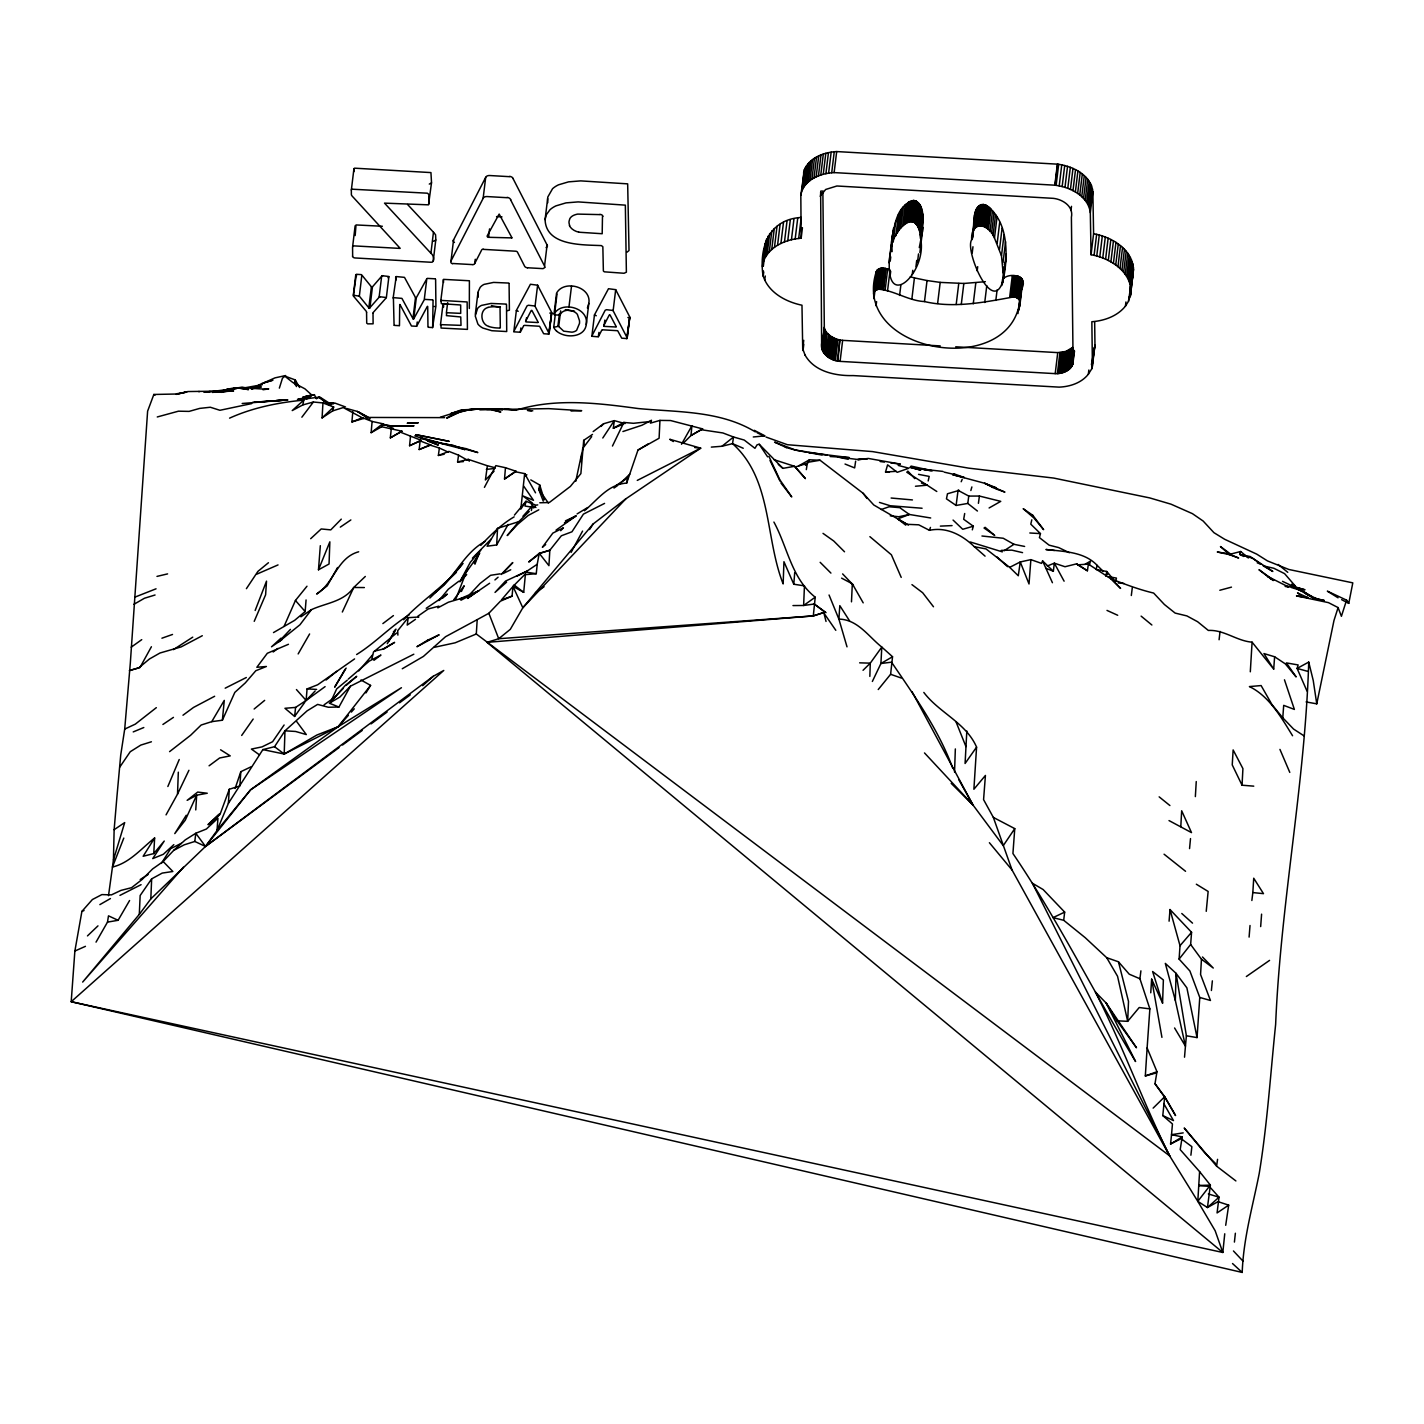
<?xml version="1.0" encoding="UTF-8"?>
<svg xmlns="http://www.w3.org/2000/svg" width="1424" height="1424" viewBox="0 0 1424 1424"><rect width="100%" height="100%" fill="white"/><g stroke="black" fill="none" stroke-linecap="round" stroke-linejoin="round"><path stroke-width="1.5" d="M971.666 239.766C964.333 250.482 994.023 319.261 1003.617 278.089C1008.245 254.255 1008.388 219.367 985.052 204.825C968.729 202.208 976.152 234.497 971.666 239.766C970.527 219.883 989.609 223.55 994.468 238.022L997.031 217M1133.522 269.385L1130.407 295.925L1133.522 269.385C1132.4 249.147 1111.628 236.989 1093.596 233.714L1092.867 191.653C1090.802 174.814 1072.557 166.003 1057.373 164.152L836.689 151.567C824.14 152.279 809.936 157.352 804.435 169.598M108.509 895.66L113.439 859.918L114.134 829.694L116.946 796.532L120.72 755.076L124.707 729.088L130.332 662.943L147.615 411.162L153.845 394.466L175.116 394.039L186.793 392.027L176.202 394.359L187.861 391.547L233.625 390.941L212.372 392.365L224.066 391.155L215.558 392.294M399.717 304.576L399.468 325.651M441.209 324.654L461.02 325.366L460.753 316.965L446.406 315.63L446.762 312.728L460.7 313.369L460.664 304.985L441.351 303.668L440.959 300.393L467.143 301.959L467.428 329.389L441.066 328.054L440.924 324.654M443.612 307.032L443.469 303.632M920.634 238.751C927.683 272.073 883.877 314.579 889.769 255.875C893.685 239.018 891.709 206.106 913.923 200.517C929.498 205.786 917.501 227.217 920.634 238.751L923.197 217.73L922.378 211.304M919.281 247.598L922.432 231.525L923.197 217.73M1175.334 1000.396L1176.064 973.34L1165.313 963.389L1175.334 1000.396L1185.444 1046.142L1184.519 1057.195M869.85 676.4L870.278 663.157L881.794 647.083C868.498 636.528 857.604 619.351 838.896 619.12L829.053 595.001M183.411 867.216L82.663 982.079L139.303 914.386L150.819 898.882L205.501 846.461L217.018 830.512L228.392 803.35L262.87 749.611L284.195 754.026L284.978 730.815L307.086 710.861L317.641 704.399L328.303 707.247L338.948 707.034L350.393 686.226L413.814 654.221M545.089 219.599C545.926 246.227 583.021 244.697 601.373 245.604L602.85 246.708L603.367 270.88A2.385 1.638 6.9 0 0 604.506 271.842L624.068 273.266L626.382 272.18L625.35 205.145L578.144 201.905L565.987 202.884L555.983 205.857A29.228 20.221 6.9 0 0 550.002 209.72L546.229 214.882L545.089 219.599L547.848 196.921L552.565 188.698A29.228 20.221 6.9 0 1 558.546 184.817L568.532 181.863L580.707 180.884L627.664 183.856L629.016 250.517L626.969 252.226M547.635 198.577L547.759 202.742M954.543 772.111L955.344 748.935M1162.571 1003.137L1163.372 979.979L1152.621 971.524L1162.571 1003.137L1151.642 979.16L1150.752 992.795M166.056 814.866L177.519 794.129L178.32 772.182M150.819 898.882L151.656 878.875L162.211 873.09L172.838 871.488L163.155 861.52L152.599 868.943L142.097 879.498L131.56 887.686L120.969 890.392L111.446 894.877L101.887 894.592L92.382 899.541L81.898 911.396L74.867 951.036L71.2 1001.713L1242.209 1272.433C1243.401 1238.506 1252.746 1206.288 1259.225 1173.465C1267.307 1124.123 1270.457 1074.141 1275.637 1024.443C1280.639 902.887 1305.078 783.716 1308.727 662.089L1297.104 668.426L1306.947 690.978M353.882 169.136L353.9 171.681M592.491 434.427L583.698 440.336L580.885 473.605L570.401 486.403L549.326 502.512L539.767 502.779M139.303 914.386L140.157 895.518L151.656 878.875M382.362 226.256L356.018 224.939L355.217 235.102A2.545 1.762 6.9 0 0 355.163 235.565M1003.617 278.089L1001.481 255.768L994.468 238.022M683.467 443.078L690.978 435.513L702.602 428.891L670.597 420.543L659.953 420.4L659.098 438.236L637.97 450.073L626.667 483.092C608.262 484.249 597.457 499.931 584.463 510.753M851.481 601.836L852.317 583.804L841.62 578.144M537.222 564.26L536.261 573.694L524.566 574.726L512.996 586.421L512.053 596.14L501.462 599.896L512.996 586.421L523.712 592.348L525.598 572.074L537.222 564.26L539.233 553.331L549.824 550.251L561.359 535.78L571.95 531.793L583.431 514.117L604.577 503.402M966.825 731.046L965.08 763.495L976.579 747.119C966.059 722.787 939.288 712.89 923.82 692.438M511.839 237.897L488.539 237.31A2.314 1.602 6.9 0 1 487.951 237.238L487.204 236.58A4.539 3.133 6.9 0 1 487.293 235.672L499.165 214.063L511.572 237.06A4.913 3.4 6.9 0 1 511.875 237.897M497.546 528.357L487.115 546.211L496.673 544.947L497.546 528.357L518.728 521.682L529.247 511.465M1242.048 785.211L1242.921 768.622L1233.131 749.932L1232.241 764.902L1242.048 785.211L1253.761 786.155M1250.308 671.808L1252.088 642.171C1236.673 640.96 1224.035 629.586 1208.335 630.44L1197.602 621.718L1186.886 615.916L1175.138 613.085L1164.405 604.506L1153.636 593.06C1138.773 589.536 1125.12 584.285 1110.916 578.803L1088.381 564.118L1077.754 564.83L1076.669 563.833L1065.01 566.734L1054.33 563.174L1047.263 566.004M1180.799 826.721L1181.671 810.772L1191.496 832.613L1169.015 820.58M163.155 861.52L173.657 850.413L184.212 844.824L194.821 841.459L205.501 846.461L433.216 676.311L443.772 670.455L71.2 1001.713L1222.824 1252.479L1215.153 1230.728L1197.798 1201.34L1199.595 1171.596L1180.193 1149.613L1182.187 1136.904L1171.525 1134.679L1172.45 1123.963L1162.785 1115.579L1164.707 1096.729L1154.989 1083.717L1156.982 1071.72L1147.121 1047.975L1149.862 1008.886L1139.93 978.751L1140.909 970.848M154.629 837.988L143.148 856.269L153.756 853.581L154.629 837.988C141.296 848.544 129.673 862.944 112.443 867.038L123.799 838.077M1190.642 944.486L1201.447 959.206L1200.574 974.514L1210.453 1000.485L1199.773 997.459L1189.894 970.99L1179.108 959.1L1180.015 945.696L1170.012 909.544L1191.568 932.293L1190.642 944.486L1179.108 959.1M352.832 411.732L351.888 421.913L363.547 418.496L343.22 407.567L332.629 410.913L322.073 417.908L322.963 402.939L313.387 402.013L302.796 404.932L292.223 410.575L303.81 400.108C278.481 402.476 252.653 407.673 229.584 418.14M1195.359 796.603L1196.249 781.562M195.764 809.936L196.654 795.197L207.263 793.239L197.687 792.082L187.149 800.341L196.654 795.197L185.245 820.206L174.778 833.61L186.259 815.24M1147.121 1047.975L1145.323 1075.939L1155.932 1073.037M506.25 304.095L490.995 303.437L481.543 305.395A14.667 10.146 6.9 0 0 477.556 308.456L475.242 315.968L477.877 324.013A15.468 10.698 6.9 0 0 482.967 328.09L491.85 330.724L506.713 331.543L506.517 304.558M1225.708 1225.299L1228.681 1205.131L1218.001 1201.66L1207.445 1207.552L1197.798 1201.34L1169.638 1155.843L476.31 633.983L477.2 619.636L488.841 613.281L500.394 601.213L512.053 596.14M1252.835 892.581L1253.725 878.216L1263.48 893.649L1252.835 892.581L1251.856 900.502M228.392 803.35L229.3 789.27L239.891 785.888L240.798 771.701L251.372 766.664M873.553 294.252C873.268 291.333 876.169 289.588 878.697 289.214C894.379 290.532 908.423 300.784 924.496 301.568C954.436 308.545 984.803 302.102 1014.03 296.868C1016.433 297.153 1018.765 298.577 1019.887 300.749C1010.31 379.763 850.342 353.223 876.258 271.753C878.59 266.466 886.013 267.943 890.071 270.097L887.508 291.119M1210.382 1185.124L1207.445 1207.552L1219.033 1197.192L1209.332 1186.423L1198.688 1185.48L1210.382 1185.124L1199.595 1171.596M320.329 545.677L318.478 569.796L329.051 564.011L329.852 541.832L318.478 569.796M394.074 325.348L393.398 297.634L401.924 298.381L413.174 319.029M393.131 298.097L396.228 276.559L404.487 277.36L415.737 298.008M1197.05 1037.58L1186.886 987.864L1176.064 973.34L1186.388 1035.8L1197.05 1037.58L1199.773 997.459M520.81 509.151L524.655 473.622L515.079 471.682L504.523 478.98L505.467 467.713L495.872 465.63L484.427 487.364M1273.697 669.12L1274.622 656.767L1263.942 653.563L1273.697 669.12L1252.088 642.171M1260.667 926.579L1261.593 914.155M1304.277 736.03L1293.562 729.052L1282.775 717.821L1283.7 705.361L1294.38 709.419L1284.466 679.8M440.799 300.749L443.505 279.371L469.404 280.759L469.333 308.492M878.234 689.536L890.605 674.3L892.545 656.731L881.794 647.083L880.922 663.513L872.36 681.455M1064.102 581.188L1054.33 563.174L1053.351 571.255L1042.582 560.914L1041.549 563.388L1030.869 559.632L1029.018 583.982L1020.26 561.946L1009.687 567.357L986.049 548.934L974.319 546.691C962.179 535.05 946.693 526.649 929.427 530.315L918.729 524.815L906.999 524.317L873.784 504.986L863.015 493.202L820.064 460.255L809.419 459.81L798.864 465.755M1224.747 1233.789L1222.824 1252.479L487.044 642.349L813.3 615.916L815.222 597.208C791.459 578.358 787.668 547.35 773.908 522.056M1169.086 921.186L1170.012 909.544M273.497 632.576L294.608 620.366L305.145 611.555L306.071 599.949M354.576 658.92L317.659 684.784L307.068 688.913L306.142 700.448L295.587 707.408L284.96 708.298L294.626 716.432L304.861 702.228M792.972 605.574L803.617 605.485L804.453 585.851L793.791 584.232L794.717 572.662M1003.991 277.965C1011.912 272.251 1028.751 276.363 1021.613 289.001M1249.097 937.099L1250.023 925.511M352.493 256.124A2.545 1.762 6.9 0 0 355.217 257.975L430.493 262.23C435.103 263.387 434.106 255.199 430.92 253.258L384.516 203.134L428.517 204.842L431.525 182.699L430.938 172.589L354.54 168.174A2.154 1.495 6.9 0 0 353.9 169.136M391.297 428.677L390.336 437.844L401.96 431.205L381.703 426.737L371.148 432.665L372.091 421.451L362.479 417.748L351.888 421.913M993.347 817.412L1014.76 828.626L1012.927 853.528C1058.174 920.135 1093.846 992.724 1135.587 1061.521L1106.181 1003.066L1095.412 992.047C1122.806 1045.536 1142.813 1102.14 1169.638 1155.843L1012.055 870.011L993.347 817.412L983.575 799.629L985.426 775.439L973.891 789.252L976.579 747.119M428.944 203.935L428.838 194.465L427.414 193.201L351.977 189.196A2.154 1.495 6.9 0 0 351.336 190.157L351.372 194.127A5.02 3.471 6.9 0 0 351.764 195.604L352.031 195.925A20.114 13.902 6.9 0 0 353.277 197.295L400.162 248.328A3.079 2.118 6.9 0 1 399.165 248.363L353.882 245.889L352.565 246.939L352.654 256.124M400.909 432.362L421.201 440.336L420.133 440.906L419.172 449.539L429.745 444.982L439.357 448.026L438.378 455.466L448.952 451.408L458.564 455.164L457.585 461.999L468.176 459.347L487.382 465.755L485.406 479.977L494.092 471.148M1186.388 1035.8L1185.444 1046.142L1174.586 1027.986M446.371 313.12L447.652 302.6M211.749 721.648L222.375 720.224L224.28 700.394L211.749 721.648L201.158 725.03L190.638 735.247L169.581 751.641M919.833 232.343C913.888 205.661 890.587 236.01 891.175 248.844L893.72 227.804L891.655 241.849L892.136 251.603M1189.556 848.597L1190.5 838.594M419.172 449.539L430.831 445.053L420.133 440.906L409.56 445.73L410.521 436.136M1211.397 990.499L1212.358 980.869M586.261 324.476C589.233 307.584 561.305 300.464 554.007 314.206L556.553 293.166C563.868 279.424 591.797 286.562 588.824 303.437L586.261 324.476C585.015 335.886 570.49 337.88 561.715 334.142A15.967 11.036 6.9 0 1 556.446 330.991M1190.891 1155.22L1191.87 1146.658L1181.137 1138.684L1170.564 1144.024L1171.525 1134.679L1183.202 1132.881M974.568 215.291L974.443 227.698M294.626 716.432L295.587 707.408M805.112 355.217L802.709 348.738L801.979 305.217C785.603 301.835 767.874 292.276 762.926 275.152C759.028 246.423 769.53 219.26 801.249 217.445L798.686 238.467C784.108 240.051 768.07 247.527 763.139 262.372M765.703 241.35L765.471 254.113M1130.745 294.092C1132.863 272.269 1110.044 257.94 1091.051 254.736L1090.321 212.692C1088.239 195.836 1070.011 187.025 1054.828 185.191L834.126 172.589C820.384 173.23 803.083 180.011 800.822 195.337L801.16 238.2L798.686 238.467M1234.412 1242.084L1235.373 1233.237M1219.086 639.75L1220.048 631.437M508.795 283.056L493.558 282.415L484.107 284.373A14.667 10.146 6.9 0 0 480.119 287.434L478.072 291.831L478.019 297.42M956.109 505.449L958.067 490.354L959.135 490.39L947.476 493.772L946.462 498.845L956.109 505.449L967.786 503.437L977.434 511.038M194.821 841.459L195.782 833.271L206.373 829.035L217.943 818.213L217.018 830.512L250.571 789.822L338.111 726.756L401.443 687.721L250.571 789.822L205.501 846.461L195.782 833.271L185.227 839.911L173.657 850.413M544.787 267.534L543.078 268.638L527.521 267.765M1117.039 1020.812L1136.494 1047.779L1106.181 1003.066L1117.039 1020.812L1127.683 1021.328L1117.555 976.277L1106.697 957.693L1085.177 937.651L1063.692 920.278L1064.671 912.108L1043.133 889.537L1032.418 883.236L1169.638 1155.843M1206.235 911.324L1208.139 891.46L1196.338 884.215M351.354 190.015L353.9 168.993M352.636 246.637L355.128 225.757M366.555 312.604A4.432 3.062 6.9 0 0 366.288 311.34L353.259 295.872L355.769 274.779L356.623 275.811M353.437 295.32L356.356 274.28L361.393 274.636M372.038 287.328L381.668 276.238L379.104 297.26L369.279 308.385L359.346 296.139L361.856 275.063L371.86 287.363M368.78 308.029L371.379 287.078M369.902 308.011L372.412 287.043M412.942 318.745L415.488 297.723M413.743 318.816L416.289 297.794L426.808 278.748L424.245 299.77L413.654 318.958M427.342 306.409L416.645 326.292L417.25 321.984M430.92 253.258L433.466 232.219L407.584 204.486M433.252 260.93L435.815 239.641L435.566 234.764L433.466 232.219M428.339 327.289L432.54 327.573L435.922 306.107L435.619 279.318M440.461 325.064L443.006 304.042M452.547 263.725A2.385 1.638 6.9 0 1 450.838 261.731A4.913 3.4 6.9 0 1 451.034 260.895L453.562 239.873L485.691 177.359A4.183 2.884 6.9 0 1 489.66 175.526L509.65 176.683M472.928 264.615A2.332 1.62 6.9 0 0 474.601 263.76L475.26 259.257M451.016 260.895L483.128 198.381L485.691 177.359M475.313 314.348L477.948 292.561M488.539 237.31L489.553 228.908M523.747 325.651L520.33 332.237L520.899 327.929M538.005 322.554L525.919 321.913L526.524 317.73M535.05 306.231L537.613 285.209L530.422 284.266L516.378 310.432L513.833 331.454L527.094 305.822L528.446 305.252L534.908 306L549.077 333.43L551.64 312.408L537.613 285.209M513.138 178.748L547.101 245.017L544.538 266.039L510.575 199.769M548.56 334.177L551.747 312.746L548.988 334.124L543.665 333.732L539.589 326.256L524.317 325.348M556.998 293.914L554.488 314.935L560.13 315.078A9.256 6.39 6.9 0 1 568.318 310.218M555.271 314.668L553.722 327.289L558.475 326.292L563.673 331.151L571.95 332.184A8.793 6.07 6.9 0 0 576.613 330.35L579.515 323.337A42.578 29.441 6.9 0 0 579.497 320.685L577.379 314.401A10.342 7.138 6.9 0 0 576.008 312.96A8.722 6.034 6.9 0 0 571.789 310.895L570.045 310.592A12.709 8.793 6.9 0 0 568.354 310.45M557.905 326.256L559.436 313.636M558.706 326.488L560.647 310.859M568.941 307.192L571.505 286.171M591.868 336.278L598.24 336.847L598.97 332.379M616.076 327.004L604.007 326.363L604.862 320.062M613.139 310.681L615.684 289.659L608.493 288.716L594.467 314.882L591.903 335.904L605.182 310.272L606.517 309.702L612.996 310.45L627.165 337.88L629.711 316.858L615.684 289.659M626.631 338.627L629.817 317.196L627.076 338.574L621.736 338.182L617.66 330.706L602.388 329.798M762.445 266.573L765.24 243.326M763.94 260.165L766.504 239.143M763.317 266.324L764.083 260.005M764.599 255.804L765.097 251.603M762.926 275.152L763.424 270.934M763.211 276.309L763.727 272.109M765.347 257.281L767.892 236.259M767.127 254.558L769.672 233.518M764.741 280.208L765.258 275.989M769.263 251.959L771.808 230.937M771.737 249.503L774.282 228.481M774.478 247.295L777.023 226.274M777.557 245.266L780.103 224.244M780.922 243.451L783.485 222.411M784.482 241.884L787.045 220.845M787.757 240.763L790.32 219.741M791.441 239.766L793.987 218.744M795.179 238.965L797.743 217.943M800.822 195.337L804.453 169.598L801.89 190.62M802.994 188.502L805.539 167.48M804.044 186.74L806.589 165.718M805.272 185.084L807.817 164.063M806.66 183.518L809.206 162.496M801.16 238.2L802.442 227.68M808.262 182.005L810.808 160.965M809.989 180.581L812.552 159.559M811.929 179.228L814.475 158.206M813.994 177.982L816.557 156.96M816.148 176.879L818.711 155.857M818.444 175.9L821.007 154.86M820.776 175.045L823.321 154.023M820.135 196.227L825.653 189.481L836.885 185.992L1053.315 198.345C1062.642 199.36 1073.767 206.32 1071.4 217.267L1073.109 362.07C1072.308 370.347 1062.482 373.996 1055.202 373.64L840.089 361.376C830.673 360.913 819.743 353.455 821.612 342.846L820.651 192.026M820.598 194.91L821.114 190.709M823.25 174.315L825.813 153.294M802.709 348.738L803.741 340.318M803.029 350.571L803.795 344.252M825.884 173.71L828.448 152.688M828.608 173.23L831.153 152.19M831.705 172.767L834.25 151.727M834.126 172.589L836.689 151.567M821.879 348.631L824.318 327.093L822.858 190.763M822.075 349.361L824.318 327.093M822.431 350.411L824.621 328.339M822.93 351.443L824.994 329.389M823.517 352.44L825.475 330.421M824.193 353.401L826.08 331.418M824.977 354.345L826.757 332.379M825.831 355.235L828.394 334.213L827.522 333.323M826.774 356.089L829.338 335.067L828.394 334.213M827.807 356.89L830.352 335.868L829.338 335.067M828.928 357.655L831.474 336.634L830.352 335.868M830.085 358.35L832.631 337.328L831.474 336.634M831.313 358.99L833.877 337.969L832.631 337.328M832.613 359.596L835.176 338.574L833.877 337.969M834.001 360.13L836.547 339.108L835.176 338.574M835.407 360.575L837.971 339.553L836.547 339.108M837.312 361.055L839.857 340.033L837.971 339.553M837.917 361.144L839.857 340.033M840.089 361.376L842.652 340.354L940.214 345.907M873.642 296.192L876.668 270.774M874.443 291.368L877.006 270.346M874.016 298.648L877.344 269.99M875.173 290.674L877.736 269.652M875.653 290.354L878.199 269.314M876.116 290.069L878.661 269.047M876.668 289.82L879.231 268.798M877.22 289.606L879.783 268.584M877.86 289.428L880.406 268.388M876.08 305.804L876.597 301.603M878.697 289.214L881.242 268.193M879 289.179L881.563 268.157M879.302 289.143L881.865 268.121M879.712 289.143L882.257 268.121M880.103 289.161L882.666 268.121M881.242 289.25L883.806 268.228M882.506 289.392L885.069 268.371M883.005 289.499L885.55 268.477M883.521 289.642L886.084 268.62M885.105 290.176L887.65 269.154M889.11 262.87L892.314 234.853M890.231 261.108L890.748 256.907M893.222 242.062L895.785 221.04M890.178 275.544L890.712 271.343M895.874 235.761L898.419 214.739M897.387 232.913L899.932 211.891M899.025 230.279L901.588 209.257M900.787 227.911L903.332 206.889M902.656 225.829L905.201 204.807M903.92 224.636L906.483 203.614M905.237 223.621L907.782 202.6M905.895 223.176L908.441 202.155M906.554 222.785L909.099 201.763M907.177 222.464L909.722 201.443M908.423 221.948L910.986 200.926M899.594 295.444L900.876 284.942M909.046 221.77L911.591 200.748M909.633 221.646L912.197 200.624M910.221 221.557L912.766 200.535M910.844 221.521L913.407 200.499M911.111 221.539L913.656 200.499M911.378 221.539L913.923 200.517M911.965 221.61L914.511 200.588M912.499 221.735L915.045 200.695M912.784 221.806L915.347 200.784M913.158 221.948L915.721 200.926M913.478 222.091L916.024 201.051M913.834 222.269L916.38 201.247M914.119 222.429L916.664 201.407M915.098 223.123L917.643 202.101M915.703 223.693L918.266 202.671M916.291 224.351L918.854 203.312M916.825 225.063L919.388 204.041M917.376 225.882L919.922 204.86M912.25 274.512L912.766 270.293M917.857 226.772L920.42 205.75M918.338 227.733L920.883 206.711M919.139 229.905L921.702 208.883M911.876 298.933L914.422 277.894L910.328 276.737M915.952 266.715L916.718 260.414M920.349 235.085L922.894 214.045M917.501 262.301L918.516 253.899M919.886 252.546L922.93 227.448M924.496 301.568L927.042 280.546L914.422 277.894M937.633 303.437L940.196 282.397L963.834 283.465L985.372 281.685M956.198 304.469L958.761 283.447M961.271 304.487L963.834 283.465M972.823 233.002L975.369 211.98M972.361 238.093L975.867 210.592M973.856 230.314L976.419 209.292M974.443 229.211L977.006 208.189M972.2 253.045L972.966 246.744M975.44 227.822L978.003 206.8M975.814 227.448L978.359 206.427M976.561 226.808L979.107 205.786M977.612 226.149L980.157 205.127M977.968 225.971L980.531 204.949M978.644 225.704L981.207 204.682M978.947 225.615L981.492 204.593M979.267 225.562L981.812 204.522M979.943 225.473L982.489 204.433M980.655 225.473L983.219 204.451M980.958 225.508L983.521 204.486M981.367 225.562L983.913 204.54M982.151 225.74L984.714 204.718M973.251 303.81L975.814 282.789M977.184 270.863L977.701 266.662M982.507 225.864L985.052 204.825M983.308 226.149L985.871 205.127M983.681 226.327L986.227 205.305M984.447 226.719L986.992 205.697M985.266 227.217L987.811 206.177M986.031 227.751L988.594 206.729M986.85 228.392L989.413 207.37M987.651 229.068L990.196 208.046M988.434 229.816L990.979 208.794M990 231.542L992.546 210.503M991.531 233.483L994.077 212.461M984.732 302.493L986.779 285.672M993.009 235.636L995.554 214.597M997.156 243.344L999.701 222.304M999.523 249.307L1002.069 228.285M995.821 300.446L997.103 289.926M1001.481 255.768L1004.045 234.746M1003.012 262.675L1005.575 241.653M1001.802 285.53L1002.567 279.211M1003.333 272.91L1004.098 266.608M1002.389 283.946L1006.163 257.068M1002.888 282.201L1006.323 253.81M1009.723 296.851L1012.268 275.829M1010.773 296.673L1013.336 275.633M1011.289 296.655L1013.835 275.633M1011.788 296.655L1014.351 275.633M1013.212 296.762L1015.757 275.74M1014.03 296.868L1016.594 275.829M1014.796 296.993L1017.341 275.971M1015.241 297.1L1017.786 276.06M1015.899 297.313L1018.463 276.292M1016.451 297.563L1019.014 276.541M1017.056 297.883L1019.62 276.861M1017.608 298.203L1020.154 277.182M1018.071 298.577L1020.634 277.555M1018.569 299.004L1021.133 277.965M1018.979 299.396L1021.524 278.374M1019.37 299.912L1021.934 278.89M1017.946 313.618L1018.463 309.4M1018.961 305.199L1022.147 279.193M1019.904 300.838L1022.432 279.709M1019.05 310.023L1022.557 280.297M1019.78 306.427L1022.592 282.112M1054.828 185.191L1057.373 164.152M1055.095 185.209L1057.64 164.187M1056.127 185.351L1058.673 164.33M1059.207 185.885L1061.752 164.864M1062.162 186.562L1064.707 165.54M1064.992 187.363L1067.537 166.341M1067.786 188.342L1070.332 167.32M1070.439 189.445L1072.984 168.424M1072.966 190.674L1075.529 169.634M1070.99 210.556L1071.489 206.338M1075.369 191.991L1077.915 170.969M1055.202 373.64L1057.747 352.618L1065.971 351.425L1072.664 347.42L1070.118 368.442M1077.648 193.468L1080.193 172.429M1057.356 373.658L1059.901 352.636M1079.748 195.017L1082.311 173.995M1058.352 373.586L1060.898 352.547M1059.687 373.391L1062.233 352.369M1081.724 196.708L1084.287 175.686M1060.987 373.124L1063.532 352.102M1062.233 372.821L1064.778 351.781M1083.539 198.488L1086.085 177.448M1063.425 372.447L1065.971 351.425M1085.177 200.339L1087.722 179.317M1064.565 372.02L1067.128 350.998M1065.633 371.557L1068.196 350.518M1086.637 202.297L1089.182 181.275M1066.683 371.023L1069.228 350.001M1067.626 370.436L1070.172 349.414M1087.9 204.326L1090.464 183.304M1068.534 369.831L1071.079 348.809M1088.968 206.444L1091.514 185.423M1069.353 369.154L1071.916 348.115M1070.812 367.677L1072.859 350.856M1089.876 209.809L1092.439 188.787M1071.418 366.876L1073.465 350.055M1090.321 212.692L1092.867 191.653M1071.969 366.039L1073.749 351.319M1072.432 365.149L1074.212 350.429M1072.806 364.241L1074.533 350.945M1091.051 254.736L1093.596 233.714M1094.077 255.359L1096.64 234.337M1096.747 256.071L1099.292 235.031M1099.773 256.996L1102.318 235.957M805.13 355.217C814.51 371.717 835.639 376.007 853.118 375.58L1059.153 387.132C1069.976 386.669 1081.386 383.003 1088.345 374.227L1088.844 370.026M1102.746 258.064L1105.309 237.043M1091.425 364.686L1094.967 345.16L1094.664 321.771M1088.345 374.227L1091.727 368.852L1094.273 347.812M1091.727 368.852L1094.807 346.157M1092.244 367.178L1094.967 345.16M1105.594 259.239L1108.139 238.217M1108.299 260.521L1110.845 239.499M1110.898 261.909L1113.443 240.887M1113.408 263.422L1115.971 242.383M1115.722 265.006L1118.285 243.985M1117.947 266.715L1120.492 245.693M1119.994 268.477L1122.557 247.456M1121.916 270.346L1124.462 249.325M1123.643 272.287L1126.188 251.247M1125.209 274.28L1127.772 253.258M1126.615 276.363L1129.161 255.341M1127.826 278.481L1130.371 257.459M1092.422 366.182L1091.852 321.717C1104.312 320.809 1117.395 316.164 1125.423 306.16L1125.939 301.959M1128.84 280.67L1131.404 259.649M1129.695 282.913L1132.258 261.891M1130.229 284.782L1132.792 263.76M1125.423 306.16L1128.538 301.194L1129.054 296.993M1129.819 290.692L1130.336 286.491M1130.62 286.687L1133.184 265.665M1130.069 293.148L1133.29 273.07M1128.52 301.194L1133.433 267.552M1131.315 595.499L1132.294 587.774M613.317 428.197L614.296 420.632L624.958 423.587L623.872 422.43L613.317 428.197L623.018 424.352M803.67 172.037L803.456 182.895M438.877 606.161L428.268 608.938L417.73 616.325L418.816 617.001L408.19 617.678L407.211 625.083L415.488 619.315M967.786 503.437L968.765 496.086L958.067 490.354M588.824 303.437L587.4 308.011M978.413 503.331L979.409 496.05L1000.734 501.355L989.11 507.976M580.814 461.607L582.719 448.453L591.69 436.616M1235.89 1180.941L1216.594 1166.149L1217.573 1159.332M855.646 461.162L854.649 467.909L845.037 464.046M371.806 659.259L373.48 652.05L396.655 633.004M1077.754 564.83L1087.402 570.775L1088.381 564.118L1089.467 564.58L1090.499 561.109L1085.213 564.171M96.031 942.136L107.494 922.111L108.491 915.846L118.103 920.296L129.584 900.52M806.322 469.635L807.319 463.334L809.419 459.81M876.258 271.753L876.205 275.17M431.508 182.913L429.283 184.088M889.43 472.109L885.532 472.003L887.597 464.847L897.245 472.323L908.904 468.193L898.224 465.417M964.689 513.512L963.692 519.279L973.34 526.221L972.307 529.853M435.78 240.015L433.608 241.226M1341.622 599.664L1348.759 603.367L1352.8 582.861L1288.827 569.475L1267.449 560.896L1256.733 554.132L1224.64 539.269L1213.924 532.665L1203.138 521.024L1192.422 513.655L1171.026 504.185L1149.684 497.902L1053.724 478.072L968.516 468.122L872.592 451.604L787.419 444.715L766.059 437.061M626.667 483.092L627.681 477.912L616.058 485.531M1115.757 581.348L1116.434 578.091L1107.908 576.595M302.796 404.932L303.81 400.108M531.366 510.557L532.38 505.787L535.958 507.496M575.759 481.312L581.704 453.491M1105.772 576.222L1106.786 571.487L1096.142 569.493L1097.156 565.364C1084.216 551.604 1063.55 551.533 1045.928 549.504L1054.454 550.483M928.181 480.956L929.196 476.417L918.533 474.352M1031.795 519.831L1030.78 524.157L1040.463 533.608L1039.431 537.613L1049.096 545.143L1058.691 547.599L1069.388 552.726M543.238 501.123L538.699 489.233L539.732 485.032L530.796 479.906M279.353 388.129L282.45 378.25L285.619 375.562L275.01 377.858L263.369 383.038L272.91 380.172L262.301 383.27L251.745 388.877L260.574 385.797M1338.062 597.813L1327.346 591.156L1346.57 600.145L1341.408 616.307L1338.097 607.585L1328.467 602.637L1296.481 595.891L1308.211 597.76L1297.513 592.9L1300.895 595.374M332.629 410.913L333.661 407.015L322.963 402.939M1129.926 297.687L1130.407 295.925M970.848 490.532L971.88 486.937M1306.093 701.925L1316.755 703.848L1333.968 620.544L1338.097 607.585M113.439 859.918L124.689 822.591L114.134 829.694M1020.51 292.579L1021.631 289.001M296.601 386.58L294.216 383.163L295.249 379.941L284.551 375.972L293.006 382.664M235.12 788.487L240.798 771.701M381.703 426.737L382.753 423.747L393.433 428.446M929.427 530.315L930.459 527.414M1243.597 556.446L1239.663 554.363L1240.696 551.497L1248.367 557.994M229.3 789.27L220.044 814.368L209.524 823.962M474.94 564.207L478.731 553.972L474.05 562.907M1004.347 264.49L1004.952 262.906M255.163 610.487L266.519 581.134L265.612 594.787L254.22 621.327M455.858 598.917L466.164 572.306L477.681 556.339M167.854 786.511L179.228 759.526M961.182 481.739L962.215 479.318M284.052 626.382L295.444 600.465L306.979 586.225M1131.083 280.172L1131.866 278.428M222.375 720.224L234.818 692.402L245.337 682.861L255.822 670.722L266.395 666.485L256.854 667.286L267.32 653.278L288.467 644.289M330.617 702.139L336.669 688.913L347.189 680.245M342.33 612.017L353.739 587.489L365.309 576.453M177.519 794.129L188.929 770.295M612.462 446.05L623.872 422.43L633.449 423.302L650.643 421.486M461.394 591.458L464.188 585.78L453.722 599.878M474.744 263.458L481.508 250.286A2.474 1.709 6.9 0 1 483.11 249.093M525.581 321.379L531.259 310.432M603.651 325.829L609.33 314.882M598.472 336.58L601.818 330.101M466.68 574.637L459.934 581.633L470.329 562.266L480.814 550.091M571.131 552.352L582.576 531.081M151.407 646.745L139.944 667.553L129.353 670.579L138.876 667.82L149.413 659.009L159.969 653.011L181.168 646.888L202.297 635.727M474.584 562.427L479.781 553.028M358.795 670.9L372.447 654.987M496.673 544.947L508.119 524.441M681.509 444.252L691.922 425.74L690.978 435.513L702.602 428.891M337.577 567.5L327.182 585.887L316.644 594.039C334.053 583.306 336.99 557.674 358.67 551.782M298.15 653.936L309.613 633.965M345.089 669.28L334.676 687.187L346.139 668.123M387.292 643.684L394.59 631.544M388.752 641.281L395.641 629.871M365.95 692.918L370.578 685.389L360.948 679.978M161.393 863.389L170.666 848.668L181.24 843.346M459.934 581.633L467.98 568.888M589.536 529.55L593.114 523.996L625.795 498.863L700.697 448.168L669.743 439.268L673.321 441.547M521.291 508.421L525.99 501.284L535.602 505.093L534.552 507.496L524.975 506.054L525.99 501.284L514.438 515.096M262.87 749.611L274.547 746.692L284.978 730.815L295.622 731.473L306.302 734.57L296.566 721.416M602.797 438.005L614.296 420.632L603.687 423.729L593.149 431.579M246.405 588.664L257.904 571.398L268.442 562.729M531.383 504.63L532.434 503.064L522.786 495.872L533.484 500.287L523.747 486.207M1014.76 828.626L1003.261 845.642L973.001 805.023L924.496 752.94M119.794 767.073L130.243 751.73L140.798 745.09L151.407 741.779M284.106 724.994L272.589 741.726L262.016 746.888L251.407 749.077L259.453 754.862M241.688 735.443L253.187 719.049M526.827 474.673L525.759 476.168L524.655 473.622L535.531 492.829M300.66 399.165L310.201 397.082L312.319 394.84L314.455 394.679L316.11 398.595M316.573 398.667L319.759 396.993L331.561 404.594M301.87 417.196L313.387 402.013M364.366 587.56L353.739 587.489C343.558 601.854 326.078 602.939 311.464 609.632L299.948 624.78L278.873 641.743M207.993 824.567L219.581 813.763M1197.798 1201.34L1209.332 1186.423M370.578 685.389L338.111 726.756L284.195 754.026L274.547 746.692M520.33 332.237L513.797 331.828M408.19 617.678L397.705 630.69L397.883 635.104M429.852 598.027L456.41 572.341M518.728 521.682L507.193 535.566L517.695 524.299L528.215 515.452L538.788 509.828M153.756 853.581L164.241 841.05L152.742 858.601L163.333 854.293L173.835 844.628M487.044 642.349L498.72 638.717L510.308 629.337L522.822 607.781L593.114 523.996M480.814 545.356C490.799 534.854 501.551 524.157 514.135 516.876M331.934 700.537L345.106 685.62L356.712 676.329L346.174 685.353M1180.015 945.696L1191.568 932.293M393.309 632.078L395.925 629.105M387.969 277.733L388.77 276.826M386.207 297.865L373.462 312.194A3.809 2.634 6.9 0 0 372.928 313.227M522.946 516.271L532.38 505.787L533.484 507.852M348.399 715.346L338.111 726.756L316.947 734.998L284.195 754.026M351.336 712.089L354.273 708.832M491.316 538.913L472.43 558.137M403.615 619.778C422.163 599.54 446.282 585.656 462.925 563.37L444.074 584.837L433.537 593.559C454.523 579.479 462.48 553.687 485.014 541.458M460.059 598.774L469.564 594.68L480.066 583.466L490.604 575.296L500.144 573.836M560.7 530.707L563.406 527.823L552.832 533.11L542.366 547.261L545.677 544.591M625.795 498.863L522.822 607.781L512.996 586.421M805.379 465.363L808.387 462.195L820.064 460.255M279.941 640.444L290.443 629.39M315.149 690.978L306.142 700.448L296.441 689.554M502.298 573.516L512.8 562.569L501.23 574.477M343.291 688.362L334.622 697.368L324.067 704.827M350.393 686.226L339.891 697.03L329.336 703.207L338.948 707.034M341.279 519.137L330.777 529.87L321.201 528.963L310.681 538.699M600.999 426.452L603.687 423.729M416.645 326.292L411.483 326.025L399.93 304.487M863.051 670.295L870.278 663.157L859.633 662.836M1153.137 1108.121L1164.707 1096.729L1175.565 1115.562L1165.811 1098.758L1154.989 1083.717M619.262 484.338L629.782 474.139M208.456 824.727L218.976 814.617M87.469 935.906L97.971 925.867M1229.019 554.523L1238.631 557.994L1227.951 553.669L1217.289 551.996L1229.019 554.523L1240.696 551.497M322.073 417.908L333.661 407.015M402.28 668.746L423.409 656.428L445.516 636.724L477.2 619.636M280.973 638.183L271.521 646.799L282.077 639.536M348.257 679.123L369.297 661.074L380.938 655.04L373.907 660.344M506.606 582.131L495.018 592.42L505.52 581.081L526.666 571.291L517.161 576.026M422.697 685.674L433.216 676.311M442.579 598.187L447.314 594.075L426.203 608.297M815.222 597.208L803.617 605.485L814.225 604.025L824.959 612.16L813.3 615.916L498.72 638.717L488.841 613.281M494.929 579.942L498.08 577.218M443.416 596.692L438.895 600.572L448.329 589.198L458.866 581.206M305.074 701.213L325.099 686.635M326.096 680.013L336.616 671.345M254.148 709.01L264.668 700.377M711.324 447.1L721.95 446.264L733.538 437.008L744.218 440.052L754.951 448.311L757.052 444.84L759.188 444.235L782.897 468.354L794.574 466.307L805.361 478.535L794.574 466.307L774.104 459.703M1269.567 960.381L1246.356 976.526M371.148 432.665L382.753 423.747L372.091 421.451M556.019 530.155L576.044 515.951L565.47 520.846M382.878 623.587L393.416 615.595M273.159 651.996L277.894 648.436M156.337 707.657L135.28 724.157L124.707 729.088M182.984 715.222L193.522 707.443L214.65 696.265M356.623 654.524C375.58 642.776 390.318 626.453 409.311 614.705M209.079 765.809L219.616 757.995L230.225 755.877L220.595 749.807M205.501 846.461L339.019 747.618M342.579 744.983L362.159 730.476M371.059 723.89L387.097 712.036M399.557 702.815L410.237 694.894M131.204 647.19L141.741 639.643M478.019 590.907L467.481 598.4L489.625 583.253M1282.526 581.366L1294.309 586.919L1295.377 586.154L1284.59 573.641L1273.875 568.283L1263.213 565.88L1272.842 571.469L1252.479 558.172L1243.953 555.752M613.993 488.058L617.518 485.584M535.424 592.829L544.093 586.741M340.3 527.129L350.856 519.938M300.927 616.806L311.464 609.632M648.543 443.718L637.97 450.073M162.906 724.478L173.443 717.376M1228.681 1205.131L1217.075 1212.928L1219.033 1197.192L1208.353 1193.953M504.523 478.98L516.147 471.308L505.467 467.713M1004.009 550.785L1013.959 544.306L1024.621 546.442M192.756 637.151L173.408 649.629M140.211 879.534L148.132 874.478M574.976 516.307L564.42 522.964L576.044 515.951M1170.564 1144.024L1182.187 1136.904M577.094 513.922L587.649 507.549M892.545 656.731L880.922 663.513L891.531 662.178C914.439 695.998 938.505 729.373 952.745 768.212M383.003 649.095L394.626 642.366L384.071 648.863L374.548 651.106M133.892 604.328L144.465 598.24L155.056 595.001M99.858 904.632L110.431 898.562M390.336 437.844L401.96 431.205M225.188 688.184L246.334 677.504M119.954 895.376L141.083 884.678M515.791 410.343C554.879 397.83 597.795 403.045 638.077 408.528C677.771 412.301 720.028 410.432 755.361 431.899M437.827 607.87L448.4 602.21L468.514 596.264L460.913 600.234M458.297 412.355L446.673 418.175C463.316 406.766 483.929 408.955 502.957 409.631L493.398 409.436M637.276 480.404L700.697 448.168L694.627 447.545M503.135 573.534L510.735 569.778M1064.671 912.108L1053.03 917.643L1063.692 920.278M409.56 445.73L421.201 440.336M447.741 417.624L459.382 412.319L469.973 409.542L480.6 408.991M156.053 588.806L134.888 597.137M74.867 951.036L85.44 946.337M278.036 564.919L256.872 574.121M81.898 911.396L84.034 910.523M133.233 731.918L143.806 727.522M469.564 594.68L479.087 590.746M905.771 525.153L897.725 518.906L909.384 514.473L930.691 517.98M369.101 419.19L370.169 418.798M440.301 417.232L462.569 410.183L450.892 413.547L461.483 409.881L481.686 409.026L468.905 409.578M1145.323 1075.939L1156.982 1071.72M476.31 633.983L455.146 642.811L433.928 647.386M161.927 638.201L172.518 634.463M881.314 509.489L889.092 506.766L899.737 507.656L909.384 514.473L898.775 516.752L890.249 515.808M515.079 471.682L516.147 471.308M813.3 615.916L824.959 612.16M220.88 392.045L225.134 390.746L215.398 392.276M795.66 466.876L807.319 463.334M622.911 431.525L641.957 425.242L651.462 420.258L650.43 423.124L659.953 420.4M973.34 526.221L962.731 529.283L953.065 520.063M488.076 307.459C479.069 309.524 480.44 324.441 488.913 326.434M157.263 416.965L178.463 411.18L189.089 411.394L199.698 408.403L210.325 407.246L219.919 410.29L251.745 403.579M1219.816 590.266L1231.475 587.133M312.319 394.84L302.778 397.207L313.387 394.84L303.864 396.993M721.95 446.264L732.541 443.647L743.239 448.257M156.978 576.4L167.587 573.89M207.121 392.134L231.542 389.001M1030.869 559.632L1020.26 561.946L1018.285 575.759L1009.687 567.357M262.336 384.676L243.237 388.076M206.48 392.294L210.307 391.493L203.935 392.259M438.378 455.466L444.217 454.22M213.903 392.294L236.829 388.378M251.745 388.877L261.268 386.936L250.66 388.538M220.934 392.348L227.288 391.173M427.253 278.374L435.299 278.819M424.69 299.396L432.736 299.859M107.494 922.111L118.103 920.296M546.068 247.598L547.368 246.334A4.219 2.919 6.9 0 0 547.136 245.017M299.592 398.845L310.201 397.082M262.995 389.749L268.727 388.894C254.469 389.784 240.264 385.139 226.185 389.749L242.151 387.186L246.423 387.915M237.879 387.755L236.793 387.844L248.524 389.589L237.879 387.755L216.662 392.276L228.321 389.144L227.253 389.268L237.007 388.36M317.623 397.26L305.929 398.898L307.014 398.756M536.67 505.039L537.738 504.897M252.796 402.316L284.675 400.091M486.349 469.404L494.858 468.443M242.169 403.49L277.271 400.714L267.712 401.23L273.568 401.016M574.495 311.162L565.275 309.667M297.456 399.325L308.065 398.222L298.524 399.183M753.278 436.972L764.973 435.869L754.257 430.315M915.472 486.243L927.166 485.192L936.796 491.494M254.949 402.191L285.743 400.019M486.652 409.453L505.093 408.955L515.737 410.094L504.025 409.364L548.703 408.635L581.704 410.682L571.077 411.002M457.585 461.999L463.423 461.607M885.532 472.003L896.159 471.326M472.697 264.615L452.636 263.493M267.712 401.23L287.897 400.002L276.203 400.642M499.877 328.107L497.902 328.001A23.905 16.518 6.9 0 1 488.859 326.541M940.356 526.115L952.051 525.598M365.915 417.446L444.626 417.624M1001.25 550.376L1011.877 550.145L1022.557 552.637M432.647 327.573L433.056 300.375M629.266 317.605L627.895 317.534M968.765 496.086L979.409 496.05M326.345 403.063L334.854 403.063L345.534 406.979M353.686 295.302L359.346 296.139M551.106 313.155L549.806 313.084M198.506 391.564L199.574 391.618M307.068 688.913L316.644 689.412M326.132 403.17L333.786 403.597L327.395 403.01M507.086 197.705L487.097 196.565A4.183 2.884 6.9 0 0 483.074 198.381M599.931 214.615L577.717 214.098A14.899 10.306 6.9 0 0 573.302 215.505A11.036 7.636 6.9 0 0 569.796 218.762L569.066 221.272A19.794 13.688 6.9 0 0 569.03 222.963L569.618 225.579M496.549 216.608L502.013 216.911M483.217 249.36L515.737 251.211A1.869 1.282 6.9 0 1 517.517 252.244L524.708 266.395A3.079 2.118 6.9 0 0 527.521 267.783M382.949 275.793L388.912 276.505L386.367 297.527L380.404 296.815M443.754 303.632L446.157 303.775M433.911 306.48L435.085 306.552M507.318 310.663L509.4 310.183L509.08 283.536M518.211 311.286L516.325 310.681M596.282 315.736L594.413 315.131M955.735 346.797L1057.747 352.618M394.43 325.402L399.058 325.669M1029.819 532.985L1040.463 533.608M922.093 508.243L890.142 505.734L879.462 502.423M429.745 444.982L430.831 445.053M701.551 429.763L722.858 432.949L733.538 437.008L732.541 443.647C772.36 479.229 764.902 537.613 783.147 583.929L783.948 561.697L793.791 584.232M830.085 456.517L849.256 457.62L808.547 452.565M891.121 498.026L912.428 499.931M1118.143 582.95L1124.017 583.466M981.955 536.011L1003.244 538.254L1013.959 544.306M840.463 340.122L842.652 340.354M826.881 455.075L794.912 449.984L806.643 452.245M992.119 487.311L996.373 487.791L984.607 483.252L952.603 474.673L964.333 477.538L953.653 473.711M531.366 410.824L527.45 410.379L532.79 410.824M890.783 462.925L900.36 464.099L868.391 458.457L857.764 459.685L867.323 458.724L856.696 459.365L837.526 456.962L848.188 459.293M1149.862 1008.886L1139.218 1007.516L1127.683 1021.328L1128.502 1001.428L1118.463 961.805L1106.697 957.693M880.139 461.518L884.393 462.088M381.863 424.672L391.44 425.936L413.779 425.794L391.44 425.936L382.914 424.726M927.042 280.546L940.196 282.397M942.991 471.433L921.684 469.03L931.474 470.721M916.024 468.478L921.898 469.35M923.838 469.635L930.246 470.614M525.598 572.074L536.261 573.694M1285.765 586.243C1300.788 585.762 1309.849 599.148 1324.231 600.447L1313.569 597.991L1305.861 593.808M808.779 452.601L822.093 455.093M433.021 441.458L431.935 441.226L454.327 445.748L465.025 449.646L421.273 438.307M443.683 443.825L454.327 445.748M1285.124 586.403L1288.951 587.186L1267.556 576.364L1270.92 578.892M1239.663 554.363L1250.325 556.588L1261.059 564.313L1257.214 562.836M911.022 466.075L932.542 470.81M944.076 472.109L955.807 474.833M578.82 232.219L602.192 233.732L602.477 216.43M487.382 465.755L495.054 467.713M442.597 443.718L420.187 437.31M1294.309 586.919L1304.989 589.803L1293.223 586.421L1300.379 590.64M1307.766 671.363L1297.104 668.426L1298.136 664.937L1286.406 662.908L1296.125 676.916L1285.338 663.887L1274.622 656.767M346.619 408.474L357.299 411.429L367.997 417.036M786.386 447.563L795.98 450.269L774.603 442.152L786.386 447.563L785.3 447.083M970.314 541.992L1002.336 551.871M1291.105 587.418L1302.853 591.067L1313.569 597.991M890.605 674.3L901.285 678.02M414.793 435.851L425.491 439.66M995.305 488.663L1004.917 492.099L984.607 483.252L993.525 487.756M921.399 483.021L927.166 485.192L906.803 472.252L907.871 471.13L914.795 478.606M427.645 441.084L438.325 445.089L426.559 440.069M1045.661 568.194L1053.351 571.255M1307.125 597.315L1308.211 597.76M1139.93 978.751L1129.25 974.194L1118.463 961.805M1107 610.415L1117.698 615.275M439.357 448.026L448.257 452.138M1162.785 1115.579L1173.483 1120.581L1163.711 1103.511M1293.223 586.421L1312.501 597.51M757.141 432.754L764.279 436.207M1291.532 584.249L1295.377 586.154M294.216 383.163L304.914 388.823L311.358 394.644M458.564 455.164L467.499 460.219M897.725 518.906L908.441 525.029M358.367 411.839L368.478 417.802M1076.669 563.833L1087.402 570.775M357.299 411.429L367.41 418.086M362.479 417.748L363.547 418.496M984.002 528.001L993.632 534.659M1269.71 578.037L1273.287 580.565M823.019 533.377L833.752 541.013L844.521 551.782M328.339 403.953L318.691 396.94L329.425 405.342M814.225 604.025L826.045 612.623M1201.447 959.206L1213.266 968.035L1202.497 956.981M911.947 584.623L922.681 592.758L933.485 606.766M514.046 584.926L523.712 592.348M153.845 394.466L154.931 395.302M1268.179 576.845L1258.976 569.689L1273.679 580.28M1185.551 871.292L1164.067 854.204M1159.154 796.853L1169.905 805.539M1278.129 564.456L1287.777 572.323M1141.122 616.129L1151.874 624.994M985.052 527.272L994.717 535.46M869.886 536.652L891.388 554.79L901.214 577.396M778.287 464.366L782.897 468.354M1231.173 554.47L1220.439 546.531L1229.321 554.488M974.319 546.691L985.07 556.143M1181.778 913.496L1192.529 923.144M996.782 556.766L1007.533 566.663M1232.525 1263.533L1242.209 1272.433M1215.491 1163.444L1204.722 1152.835L1184.216 1128.022L1216.594 1166.149M1097.156 565.364L1103.315 571.451M1110.916 578.803L1120.599 588.397L1109.812 577.165M951.196 783.36L973.001 805.023L912.09 691.779M820.153 562.32L830.922 573.089M842.634 573.908L853.421 585.246M1233.451 1250.966L1243.134 1261.255M295.444 600.465L305.145 611.555M1113.532 579.604L1106.786 571.487L1107.552 574.513M989.395 842.723L1012.055 870.011M1282.775 717.821L1271.988 704.631L1261.112 685.567L1249.418 686.582C1269.3 696.211 1281.262 717.482 1292.565 735.745M609.97 314.829L616.165 326.577M531.882 310.379L538.094 322.127M780.939 483.003L791.744 496.923L779.818 479.763L768.907 456.339M863.015 493.202L866.985 498.471M1348.759 603.367L1346.57 600.145M538.699 489.233L548.329 503.028M835.817 630.316L823.909 613.085L826.027 621.434M759.188 444.235L767.607 456.855M849.558 620.846L839.804 605.627L838.896 619.12L847.013 646.852M443.558 282.433L443.362 279.727M468.176 459.347L469.279 461.234M299.592 387.506L295.249 379.941L295.996 383.537M852.317 583.804L863.193 602.85M958.886 779.854L973.001 805.023M770.028 460.468L780.014 481.116M1042.582 560.914L1052.425 582.719M1279.945 749.398L1289.788 772.395M956.074 721.95L965.953 746.603M544.288 499.806L539.732 485.032L540.105 491.476M1316.755 703.848L1313.248 680.53L1308.727 662.089M1151.642 979.16L1161.931 1037.366M583.698 440.336L584.178 446.353M366.573 312.604L366.716 323.159L367.73 323.871L373.106 323.818L373.017 313.244M427.965 326.79L427.716 306.445M500.305 327.68L500.038 307.317L496.3 306.783A23.567 16.305 6.9 0 0 488.04 307.37M395.694 277.075L395.73 280.403M556.517 330.955A15.13 10.466 6.9 0 1 553.687 327.289M500.429 306.872A23.905 16.518 6.9 0 1 491.405 305.519M379.033 297.224A1.851 1.282 6.9 0 1 380.368 296.708M381.579 276.203A1.851 1.282 6.9 0 1 382.931 275.669M544.591 266.039A4.219 2.919 6.9 0 1 544.751 267.356M507.158 197.366A4.361 3.008 6.9 0 1 510.771 199.734M509.703 176.345A4.361 3.008 6.9 0 1 513.316 178.712M453.277 240.692A4.913 3.4 6.9 0 1 453.58 239.873M454.452 242.472A2.385 1.638 6.9 0 1 453.402 240.709M599.913 214.383A2.919 2.011 6.9 0 1 602.957 216.43M578.838 232.183A13.012 8.989 6.9 0 1 569.44 225.615M549.824 550.251L548.934 565.666L539.233 553.331L528.696 562.017L540.301 553.224L549.824 550.251M427.503 640.266L416.947 646.727L439.144 634.801L427.503 640.266M490.176 409.062L479.55 409.56L491.244 409.809L500.839 411.999L490.176 409.062M418.033 422.803L407.406 423.231L418.033 422.803M449.005 441.315L415.95 434.694L449.005 441.315M466.075 448.649L455.413 446.495L477.841 452.565L466.075 448.649M919.566 469.813L909.972 467.268L920.634 470.116L919.566 469.813M1032.809 515.292L1023.18 508.688L1033.931 518.016L1043.632 529.657L1032.809 515.292"/></g></svg>
